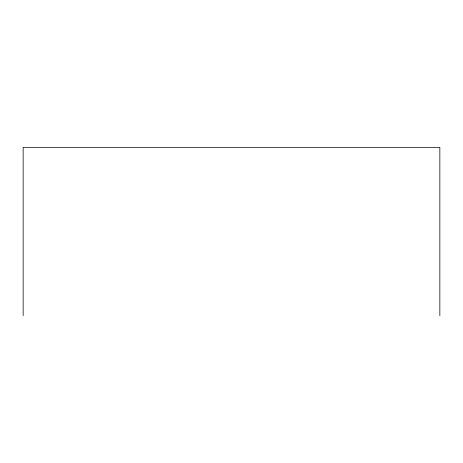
<?xml version="1.0" encoding="UTF-8"?>
<svg xmlns="http://www.w3.org/2000/svg" width="463" height="463" viewBox="0 0 463 463"><rect width="100%" height="100%" fill="white"/><g stroke="black" fill="none" stroke-linecap="round" stroke-linejoin="round"><path stroke-width="0.69" d="M439.85 315.65L439.85 147.35L23.15 147.35L23.15 315.65"/></g></svg>
